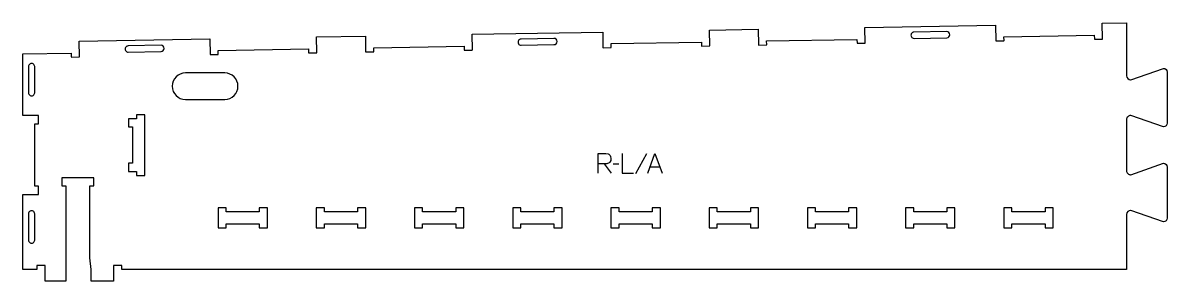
# Model space of a CAD drawing. Header units: millimetres. Extents: x -876 to 872, y -195 to 200.
import ezdxf

# ---------------------------------------------------------------- set-up
doc = ezdxf.new("R2010")
doc.units = ezdxf.units.MM
for name, color, linetype, true_color in [('1_ANYTOOL_1MMDEEP_LABELS_S', 2, 'Continuous', 0xffff00), ('3_ANYTOOL_CUTTHROUGH_INSID', 4, 'Continuous', 0x00ffff), ('4_ANYTOOL_CUTTHROUGH_OUTSI', 5, 'Continuous', 0x0000ff)]:
    doc.layers.add(name, color=color, linetype=linetype, true_color=true_color)

msp = doc.modelspace()

# ---------------------------------------------------------------- linework, layer by layer
at = {"layer": '1_ANYTOOL_1MMDEEP_LABELS_S'}
for p, q in [((12, -15.6), (22.5, -30)), ((34.5, -16.1), (25.7, -16.2)), ((76.8, -0.5), (59.7, -31.2)), ((82, -20.4), (96.9, -20.4))]:
    msp.add_line(p, q, dxfattribs=at)
for points in [[(3, -30), (3, 0), (14.4, 0), (17.8, -0.5), (19.2, -1.1), (20.3, -2), (21.2, -3.1), (21.8, -4.4), (22.3, -7.8), (21.9, -10.6), (20.5, -13), (19.6, -14.1), (18.5, -14.8), (17.2, -15.3), (15.8, -15.5), (14, -15.6), (12, -15.6), (3, -15.6)], [(39.6, 0), (39.6, -30), (56.7, -30)], [(78.6, -30), (89.4, 0), (100.5, -30)]]:
    msp.add_lwpolyline(points, dxfattribs=at)
at = {"layer": '3_ANYTOOL_CUTTHROUGH_INSID'}
for points in [[(-114.8, 165.5), (-64.8, 166.4, 1), (-64.9, 175.9), (-114.9, 175, 1)], [(485.2, 176), (535.2, 176.8, 1), (535.1, 186.3), (485.1, 185.5, 1)], [(-714.8, 155), (-664.8, 155.9, 1), (-664.9, 165.4), (-714.9, 164.5, 1)], [(-857.8, 132.9, 1.000001), (-867.3, 132.9), (-867.3, 92.9, 1.000001), (-857.8, 92.9)], [(-567.6, 82.6, 1), (-567.6, 123.1), (-627.6, 123.1, 1), (-627.6, 82.6)], [(-857.8, -132.1), (-857.8, -92.1, 1.000001), (-867.3, -92.1), (-867.3, -132.1, 1.000001)]]:
    msp.add_lwpolyline(points, format="xyb", close=True, dxfattribs=at)
for points in [[(-702.3, 59.1), (-702.3, 53.1), (-714.3, 53.1), (-714.3, 40.6), (-708.3, 40.6), (-708.3, -14.9), (-714.3, -14.9), (-714.3, -27.4), (-702.3, -27.4), (-702.3, -33.4), (-689.8, -33.4), (-689.8, 59.1)], [(-514.8, -107.4), (-514.8, -113.4), (-502.3, -113.4), (-502.3, -82.9), (-514.8, -82.9), (-514.8, -88.9), (-565.3, -88.9), (-565.3, -82.9), (-577.8, -82.9), (-577.8, -113.4), (-565.3, -113.4), (-565.3, -107.4)], [(-415.3, -88.9), (-415.3, -82.9), (-427.8, -82.9), (-427.8, -113.4), (-415.3, -113.4), (-415.3, -107.4), (-364.8, -107.4), (-364.8, -113.4), (-352.3, -113.4), (-352.3, -82.9), (-364.8, -82.9), (-364.8, -88.9)], [(-214.8, -107.4), (-214.8, -113.4), (-202.3, -113.4), (-202.3, -82.9), (-214.8, -82.9), (-214.8, -88.9), (-265.3, -88.9), (-265.3, -82.9), (-277.8, -82.9), (-277.8, -113.4), (-265.3, -113.4), (-265.3, -107.4)], [(-115.3, -88.9), (-115.3, -82.9), (-127.8, -82.9), (-127.8, -113.4), (-115.3, -113.4), (-115.3, -107.4), (-64.8, -107.4), (-64.8, -113.4), (-52.3, -113.4), (-52.3, -82.9), (-64.8, -82.9), (-64.8, -88.9)], [(85.2, -107.4), (85.2, -113.4), (97.7, -113.4), (97.7, -82.9), (85.2, -82.9), (85.2, -88.9), (34.7, -88.9), (34.7, -82.9), (22.2, -82.9), (22.2, -113.4), (34.7, -113.4), (34.7, -107.4)], [(184.7, -88.9), (184.7, -82.9), (172.2, -82.9), (172.2, -113.4), (184.7, -113.4), (184.7, -107.4), (235.2, -107.4), (235.2, -113.4), (247.7, -113.4), (247.7, -82.9), (235.2, -82.9), (235.2, -88.9)], [(385.2, -107.4), (385.2, -113.4), (397.7, -113.4), (397.7, -82.9), (385.2, -82.9), (385.2, -88.9), (334.7, -88.9), (334.7, -82.9), (322.2, -82.9), (322.2, -113.4), (334.7, -113.4), (334.7, -107.4)], [(484.7, -88.9), (484.7, -82.9), (472.2, -82.9), (472.2, -113.4), (484.7, -113.4), (484.7, -107.4), (535.2, -107.4), (535.2, -113.4), (547.7, -113.4), (547.7, -82.9), (535.2, -82.9), (535.2, -88.9)], [(685.2, -107.4), (685.2, -113.4), (697.7, -113.4), (697.7, -82.9), (685.2, -82.9), (685.2, -88.9), (634.7, -88.9), (634.7, -82.9), (622.2, -82.9), (622.2, -113.4), (634.7, -113.4), (634.7, -107.4)]]:
    msp.add_lwpolyline(points, close=True, dxfattribs=at)
at = {"layer": '4_ANYTOOL_CUTTHROUGH_OUTSI'}
msp.add_lwpolyline([(772.7, 199), (809.7, 199.7), (809.7, 118.9, 0.411451), (815.9, 112.7), (816, 112.7), (866, 130.2, -0.412073), (871.7, 124.4), (871.7, 46.4, -0.412073), (866, 40.7), (816, 58.2), (815.9, 58.2, 0.414214), (809.7, 51.9), (809.7, -26.1, 0.414214), (815.9, -32.3), (816, -32.3), (866, -14.8, -0.412073), (871.7, -20.6), (871.7, -98.6, -0.412073), (866, -104.3), (816, -86.8), (815.9, -86.8, 0.411451), (809.7, -93), (809.7, -176.9), (-724.8, -176.9), (-724.8, -171.1, 0.414214), (-725.1, -170.9), (-737.1, -170.9, 0.414214), (-737.3, -171.1), (-737.3, -194.9), (-771.8, -194.9), (-771.8, -177.1, 0.026456), (-771.8, -177.1), (-773.7, -159.1), (-773.7, -49.4), (-768, -49.4, 0.414214), (-767.7, -49.1), (-767.7, -37.1, 0.414214), (-768, -36.9), (-816, -36.9, 0.414214), (-816.2, -37.1), (-816.2, -49.1, 0.414214), (-816, -49.4), (-810.2, -49.4), (-810.2, -194.9), (-841.8, -194.9), (-841.8, -171.1, 0.414214), (-842.1, -170.9), (-854.1, -170.9, 0.414214), (-854.3, -171.1), (-854.3, -176.9), (-875.8, -176.9), (-875.8, -62.4), (-852.1, -62.4, 0.414214), (-851.8, -62.1), (-851.8, -50.1, 0.414214), (-852.1, -49.9), (-857.8, -49.9), (-857.8, 45.6), (-852.1, 45.6, 0.414214), (-851.8, 45.9), (-851.8, 57.9, 0.414214), (-852.1, 58.1), (-875.8, 58.1), (-875.8, 152.2), (-802, 153.5), (-801.9, 147.8, 0.414214), (-801.7, 147.5), (-789.7, 147.7, 0.414214), (-789.4, 148), (-789.8, 171.7), (-590.3, 175.2), (-589.9, 151.5, 0.414275), (-589.7, 151.2), (-577.7, 151.4, 0.414214), (-577.4, 151.7), (-577.5, 157.4), (-439.5, 159.8), (-439.4, 154.1, 0.414214), (-439.2, 153.9), (-427.2, 154.1, 0.414214), (-426.9, 154.3), (-427.3, 178.1), (-352.8, 179.4), (-352.4, 155.6, 0.414214), (-352.2, 155.4), (-340.2, 155.6, 0.414214), (-339.9, 155.8), (-340, 161.6), (-202, 164), (-201.9, 158.2, 0.414214), (-201.7, 158), (-189.7, 158.2, 0.414214), (-189.4, 158.4), (-189.8, 182.2), (9.7, 185.7), (10.1, 161.9, 0.414275), (10.3, 161.7), (22.3, 161.9, 0.414214), (22.6, 162.2), (22.5, 167.9), (160.5, 170.3), (160.6, 164.6, 0.414214), (160.8, 164.3), (172.8, 164.5, 0.414214), (173.1, 164.8), (172.7, 188.5), (247.2, 189.8), (247.6, 166.1, 0.414214), (247.8, 165.8), (259.8, 166.1, 0.414214), (260.1, 166.3), (260, 172.1), (398, 174.5), (398.1, 168.7, 0.414214), (398.3, 168.5), (410.3, 168.7, 0.414214), (410.6, 168.9), (410.2, 192.7), (609.7, 196.2), (610.1, 172.4, 0.414275), (610.3, 172.2), (622.3, 172.4, 0.414214), (622.6, 172.6), (622.5, 178.4), (760.5, 180.8), (760.6, 175, 0.414214), (760.8, 174.8), (772.8, 175, 0.414214), (773.1, 175.3)], format="xyb", close=True, dxfattribs=at)

doc.saveas('drawing.dxf')
